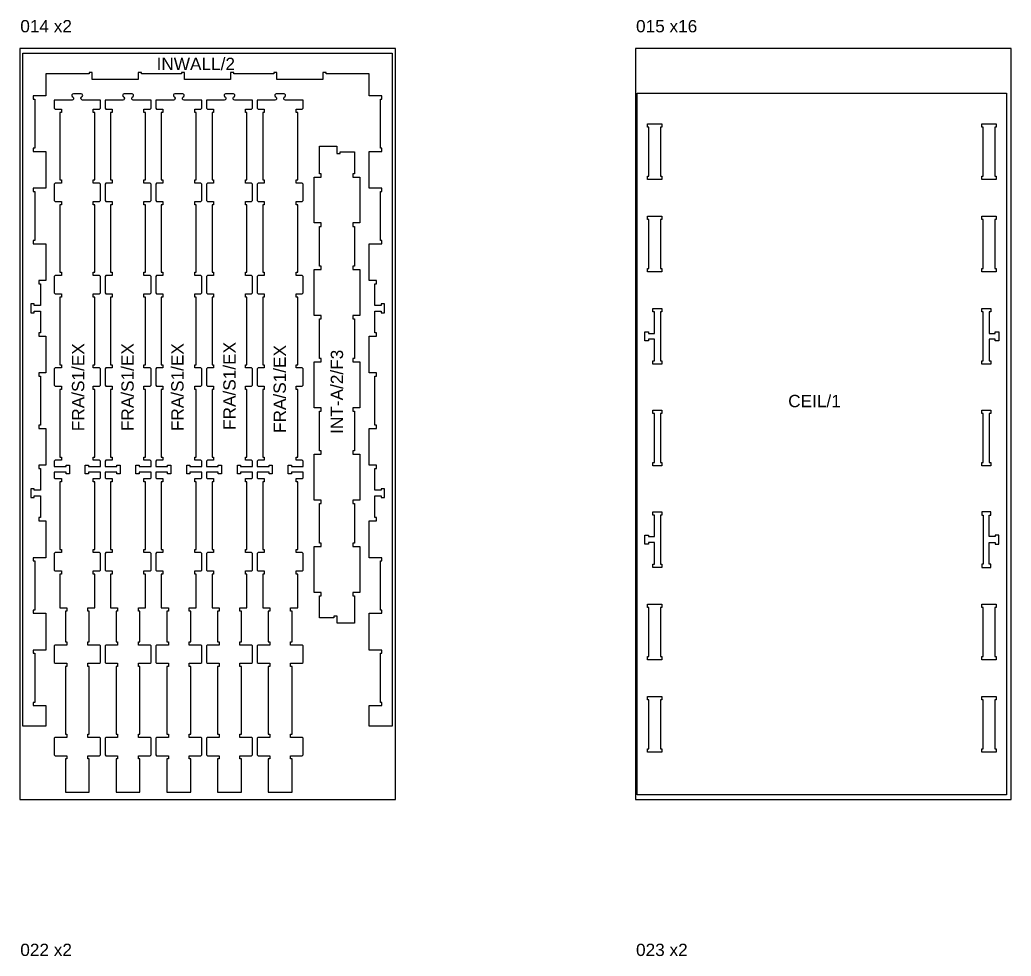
# Model space of a CAD drawing. Extents: x -5600 to 13230, y -11987 to 15775.
# Drawn here: x -650 to 2570, y -2626 to 415 of the extents above; entities that cross this region are included whole.
import ezdxf

# ---------------------------------------------------------------- set-up
doc = ezdxf.new("R2010")
doc.units = 0
doc.header["$MEASUREMENT"] = 0
for name, color, linetype in [('0_SHEET_BIRCHPLY_2440X1220', 1, 'CONTINUOUS'), ('1_ANYTOOL_1MMDEEP_INSIDE', 2, 'CONTINUOUS'), ('3_ANYTOOL_CUTTHROUGH_INSID', 4, 'CONTINUOUS'), ('6_ANYTOOL_CUTTHROUGH_OUTSI', 5, 'CONTINUOUS')]:
    doc.layers.add(name, color=color, linetype=linetype)

msp = doc.modelspace()

# ---------------------------------------------------------------- linework, layer by layer
at = {"layer": '0_SHEET_BIRCHPLY_2440X1220'}
for points in [[(-649.6, 322.2), (-649.6, -2117.8), (570.4, -2117.8), (570.4, 322.2)], [(1350.4, 322.2), (1350.4, -2117.8), (2570.4, -2117.8), (2570.4, 322.2)]]:
    msp.add_lwpolyline(points, close=True, dxfattribs=at)
at = {"layer": '3_ANYTOOL_CUTTHROUGH_INSID'}
for points in [[(1435.9, 77.5), (1435.9, 66.5), (1430.9, 66.5), (1430.9, -92.5), (1435.9, -92.5), (1435.9, -103.5), (1388.9, -103.5), (1388.9, -92.5), (1393.9, -92.5), (1393.9, 66.5), (1388.9, 66.5), (1388.9, 77.5)], [(2474.9, 77.5), (2521.9, 77.5), (2521.9, 66.5), (2516.9, 66.5), (2516.9, -92.5), (2521.9, -92.5), (2521.9, -103.5), (2474.9, -103.5), (2474.9, -92.5), (2479.9, -92.5), (2479.9, 66.5), (2474.9, 66.5)], [(1435.9, -222.5), (1435.9, -233.5), (1430.9, -233.5), (1430.9, -392.5), (1435.9, -392.5), (1435.9, -403.5), (1388.9, -403.5), (1388.9, -392.5), (1393.9, -392.5), (1393.9, -233.5), (1388.9, -233.5), (1388.9, -222.5)], [(2474.9, -222.5), (2521.9, -222.5), (2521.9, -233.5), (2516.9, -233.5), (2516.9, -392.5), (2521.9, -392.5), (2521.9, -403.5), (2474.9, -403.5), (2474.9, -392.5), (2479.9, -392.5), (2479.9, -233.5), (2474.9, -233.5)], [(1435.9, -522.5), (1435.9, -533.5), (1430.9, -533.5), (1430.9, -692.5), (1435.9, -692.5), (1435.9, -703.5), (1406.9, -703.5), (1406.9, -692.5), (1411.9, -692.5), (1411.9, -622.5), (1391.9, -622.5), (1391.9, -627.5), (1380.9, -627.5), (1380.9, -598.5), (1391.9, -598.5), (1391.9, -603.5), (1411.9, -603.5), (1411.9, -533.5), (1406.9, -533.5), (1406.9, -522.5)], [(2474.9, -522.5), (2503.9, -522.5), (2503.9, -533.5), (2498.9, -533.5), (2498.9, -603.5), (2518.9, -603.5), (2518.9, -598.5), (2529.9, -598.5), (2529.9, -627.5), (2518.9, -627.5), (2518.9, -622.5), (2498.9, -622.5), (2498.9, -692.5), (2503.9, -692.5), (2503.9, -703.5), (2474.9, -703.5), (2474.9, -692.5), (2479.9, -692.5), (2479.9, -533.5), (2474.9, -533.5)], [(1435.9, -852.6), (1435.9, -863.6), (1430.9, -863.6), (1430.9, -1022.6), (1435.9, -1022.6), (1435.9, -1033.6), (1406.9, -1033.6), (1406.9, -1022.6), (1411.9, -1022.6), (1411.9, -863.6), (1406.9, -863.6), (1406.9, -852.6)], [(2474.9, -852.6), (2503.9, -852.6), (2503.9, -863.6), (2498.9, -863.6), (2498.9, -1022.6), (2503.9, -1022.6), (2503.9, -1033.6), (2474.9, -1033.6), (2474.9, -1022.6), (2479.9, -1022.6), (2479.9, -863.6), (2474.9, -863.6)], [(1435.9, -1182.7), (1435.9, -1193.7), (1430.9, -1193.7), (1430.9, -1352.7), (1435.9, -1352.7), (1435.9, -1363.7), (1406.9, -1363.7), (1406.9, -1352.7), (1411.9, -1352.7), (1411.9, -1282.7), (1391.9, -1282.7), (1391.9, -1287.7), (1380.9, -1287.7), (1380.9, -1258.7), (1391.9, -1258.7), (1391.9, -1263.7), (1411.9, -1263.7), (1411.9, -1193.7), (1406.9, -1193.7), (1406.9, -1182.7)], [(2474.9, -1182.7), (2474.9, -1193.7), (2479.9, -1193.7), (2479.9, -1352.7), (2474.9, -1352.7), (2474.9, -1363.7), (2503.9, -1363.7), (2503.9, -1352.7), (2498.9, -1352.7), (2498.9, -1282.7), (2518.9, -1282.7), (2518.9, -1287.7), (2529.9, -1287.7), (2529.9, -1258.7), (2518.9, -1258.7), (2518.9, -1263.7), (2498.9, -1263.7), (2498.9, -1193.7), (2503.9, -1193.7), (2503.9, -1182.7)], [(1435.9, -1482.7), (1435.9, -1493.7), (1430.9, -1493.7), (1430.9, -1652.7), (1435.9, -1652.7), (1435.9, -1663.7), (1388.9, -1663.7), (1388.9, -1652.7), (1393.9, -1652.7), (1393.9, -1493.7), (1388.9, -1493.7), (1388.9, -1482.7)], [(2474.9, -1482.7), (2521.9, -1482.7), (2521.9, -1493.7), (2516.9, -1493.7), (2516.9, -1652.7), (2521.9, -1652.7), (2521.9, -1663.7), (2474.9, -1663.7), (2474.9, -1652.7), (2479.9, -1652.7), (2479.9, -1493.7), (2474.9, -1493.7)], [(1435.9, -1782.7), (1435.9, -1793.7), (1430.9, -1793.7), (1430.9, -1952.7), (1435.9, -1952.7), (1435.9, -1963.7), (1388.9, -1963.7), (1388.9, -1952.7), (1393.9, -1952.7), (1393.9, -1793.7), (1388.9, -1793.7), (1388.9, -1782.7)], [(2474.9, -1782.7), (2521.9, -1782.7), (2521.9, -1793.7), (2516.9, -1793.7), (2516.9, -1952.7), (2521.9, -1952.7), (2521.9, -1963.7), (2474.9, -1963.7), (2474.9, -1952.7), (2479.9, -1952.7), (2479.9, -1793.7), (2474.9, -1793.7)]]:
    msp.add_lwpolyline(points, close=True, dxfattribs=at)
at = {"layer": '6_ANYTOOL_CUTTHROUGH_OUTSI'}
for points in [[(485.6, -1879.1), (485.6, -1812.6), (526.6, -1812.6), (526.6, -1802.1), (521.6, -1802.1), (521.6, -1642.6), (526.6, -1642.6), (526.6, -1632.1), (485.6, -1632.1), (485.6, -1512.6), (526.6, -1512.6), (526.6, -1502.1), (521.6, -1502.1), (521.6, -1342.6), (526.6, -1342.6), (526.6, -1332.1), (485.6, -1332.1), (485.6, -1212.6), (508.6, -1212.6), (508.6, -1202.1), (503.6, -1202.1), (503.6, -1131.6), (524.1, -1131.6), (524.1, -1136.6), (534.6, -1136.6), (534.6, -1108.1), (524.1, -1108.1), (524.1, -1113.1), (503.6, -1113.1), (503.6, -1042.6), (508.6, -1042.6), (508.6, -1032.1), (485.6, -1032.1), (485.6, -912.6), (508.6, -912.6), (508.6, -902.1), (503.6, -902.1), (503.6, -742.6), (508.6, -742.6), (508.6, -732.1), (485.6, -732.1), (485.6, -612.6), (508.6, -612.6), (508.6, -602.1), (503.6, -602.1), (503.6, -531.6), (524.1, -531.6), (524.1, -536.6), (534.6, -536.6), (534.6, -508.1), (524.1, -508.1), (524.1, -513.1), (503.6, -513.1), (503.6, -442.6), (508.6, -442.6), (508.6, -432.1), (485.6, -432.1), (485.6, -312.6), (526.6, -312.6), (526.6, -302.1), (521.6, -302.1), (521.6, -142.6), (526.6, -142.6), (526.6, -132.1), (485.6, -132.1), (485.6, -12.6), (526.6, -12.6), (526.6, -2.1), (521.6, -2.1), (521.6, 157.4), (526.6, 157.4), (526.6, 167.9), (485.6, 167.9), (485.6, 238.9), (345.6, 238.9), (345.6, 243.9), (335.1, 243.9), (335.1, 220.9), (185.6, 220.9), (185.6, 243.9), (175.1, 243.9), (175.1, 238.9), (45.6, 238.9), (45.6, 243.9), (35.1, 243.9), (35.1, 220.9), (-114.4, 220.9), (-114.4, 243.9), (-124.9, 243.9), (-124.9, 238.9), (-254.4, 238.9), (-254.4, 243.9), (-264.9, 243.9), (-264.9, 220.9), (-414.4, 220.9), (-414.4, 243.9), (-424.9, 243.9), (-424.9, 238.9), (-564.9, 238.9), (-564.9, 167.9), (-605.9, 167.9), (-605.9, 157.4), (-600.9, 157.4), (-600.9, -2.1), (-605.9, -2.1), (-605.9, -12.6), (-564.9, -12.6), (-564.9, -132.1), (-605.9, -132.1), (-605.9, -142.6), (-600.9, -142.6), (-600.9, -302.1), (-605.9, -302.1), (-605.9, -312.6), (-564.9, -312.6), (-564.9, -432.1), (-587.9, -432.1), (-587.9, -442.6), (-582.9, -442.6), (-582.9, -513.1), (-603.4, -513.1), (-603.4, -508.1), (-613.9, -508.1), (-613.9, -536.6), (-603.4, -536.6), (-603.4, -531.6), (-582.9, -531.6), (-582.9, -602.1), (-587.9, -602.1), (-587.9, -612.6), (-564.9, -612.6), (-564.9, -732.1), (-587.9, -732.1), (-587.9, -742.6), (-582.9, -742.6), (-582.9, -902.1), (-587.9, -902.1), (-587.9, -912.6), (-564.9, -912.6), (-564.9, -1032.1), (-587.9, -1032.1), (-587.9, -1042.6), (-582.9, -1042.6), (-582.9, -1113.1), (-603.4, -1113.1), (-603.4, -1108.1), (-613.9, -1108.1), (-613.9, -1136.6), (-603.4, -1136.6), (-603.4, -1131.6), (-582.9, -1131.6), (-582.9, -1202.1), (-587.9, -1202.1), (-587.9, -1212.6), (-564.9, -1212.6), (-564.9, -1332.1), (-605.9, -1332.1), (-605.9, -1342.6), (-600.9, -1342.6), (-600.9, -1502.1), (-605.9, -1502.1), (-605.9, -1512.6), (-564.9, -1512.6), (-564.9, -1632.1), (-605.9, -1632.1), (-605.9, -1642.6), (-600.9, -1642.6), (-600.9, -1802.1), (-605.9, -1802.1), (-605.9, -1812.6), (-564.9, -1812.6), (-564.9, -1879.1), (-639.4, -1879.1), (-639.4, 307), (560.1, 307), (560.1, -1879.1)], [(2555.1, 176.8), (2555.1, -2102.5), (1355.6, -2102.5), (1355.6, 176.8)], [(306.2, -845), (306.2, -696), (329.2, -696), (329.2, -685), (324.2, -685), (324.2, -556), (329.2, -556), (329.2, -545), (306.2, -545), (306.2, -396), (329.2, -396), (329.2, -385), (324.2, -385), (324.2, -256), (329.2, -256), (329.2, -245), (306.2, -245), (306.2, -96), (329.2, -96), (329.2, -85), (324.2, -85), (324.2, 4), (380.2, 4), (380.2, -19), (391.2, -19), (391.2, -14), (437.2, -14), (437.2, -85), (432.2, -85), (432.2, -96), (455.2, -96), (455.2, -245), (432.2, -245), (432.2, -256), (437.2, -256), (437.2, -385), (432.2, -385), (432.2, -396), (455.2, -396), (455.2, -545), (432.2, -545), (432.2, -556), (437.2, -556), (437.2, -685), (432.2, -685), (432.2, -696), (455.2, -696), (455.2, -845), (432.2, -845), (432.2, -856), (437.2, -856), (437.2, -985), (432.2, -985), (432.2, -996), (455.2, -996), (455.2, -1145), (432.2, -1145), (432.2, -1156), (437.2, -1156), (437.2, -1285), (432.2, -1285), (432.2, -1296), (455.2, -1296), (455.2, -1445), (432.2, -1445), (432.2, -1456), (437.2, -1456), (437.2, -1545), (381.2, -1545), (381.2, -1522), (370.2, -1522), (370.2, -1527), (324.2, -1527), (324.2, -1456), (329.2, -1456), (329.2, -1445), (306.2, -1445), (306.2, -1296), (329.2, -1296), (329.2, -1285), (324.2, -1285), (324.2, -1156), (329.2, -1156), (329.2, -1145), (306.2, -1145), (306.2, -996), (329.2, -996), (329.2, -985), (324.2, -985), (324.2, -856), (329.2, -856), (329.2, -845)]]:
    msp.add_lwpolyline(points, close=True, dxfattribs=at)
for points in [[(-496.6, -1495.2), (-496.6, -1505.7), (-501.6, -1505.7), (-501.6, -1605.2), (-496.6, -1605.2), (-496.6, -1615.7), (-534.8, -1615.7), (-537.6, -1618.5), (-537.6, -1672.3), (-534.8, -1675.2), (-496.6, -1675.2), (-496.6, -1685.7), (-501.6, -1685.7), (-501.6, -1905.2), (-496.6, -1905.2), (-496.6, -1915.7), (-534.8, -1915.7), (-537.6, -1918.5), (-537.6, -1972.3), (-534.8, -1975.2), (-496.6, -1975.2), (-496.6, -1985.7), (-501.6, -1985.7), (-501.6, -2093.2), (-424.1, -2093.2), (-424.1, -1985.7), (-429.1, -1985.7), (-429.1, -1975.2), (-391, -1975.2), (-388.1, -1972.3), (-388.1, -1918.5), (-391, -1915.7), (-429.1, -1915.7), (-429.1, -1905.2), (-424.1, -1905.2), (-424.1, -1685.7), (-429.1, -1685.7), (-429.1, -1675.2), (-391, -1675.2), (-388.1, -1672.3), (-388.1, -1618.5), (-391, -1615.7), (-429.1, -1615.7), (-429.1, -1605.2), (-424.1, -1605.2), (-424.1, -1505.7), (-429.1, -1505.7), (-429.1, -1495.2), (-406.1, -1495.2), (-406.1, -1385.7), (-411.1, -1385.7), (-411.1, -1375.2), (-391, -1375.2), (-388.1, -1372.3), (-388.1, -1318.5), (-391, -1315.7), (-411.1, -1315.7), (-411.1, -1305.2), (-406.1, -1305.2), (-406.1, -1085.7), (-411.1, -1085.7), (-411.1, -1075.2), (-391, -1075.2), (-388.1, -1072.3), (-388.1, -1054.7), (-426.6, -1054.7), (-426.6, -1059.7), (-437.1, -1059.7), (-437.1, -1031.2), (-426.6, -1031.2), (-426.6, -1036.2), (-388.1, -1036.2), (-388.1, -1018.5), (-391, -1015.7), (-411.1, -1015.7), (-411.1, -1005.2), (-406.1, -1005.2), (-406.1, -785.7), (-411.1, -785.7), (-411.1, -775.2), (-391, -775.2), (-388.1, -772.3), (-388.1, -718.5), (-391, -715.7), (-411.1, -715.7), (-411.1, -705.2), (-406.1, -705.2), (-406.1, -485.7), (-411.1, -485.7), (-411.1, -475.2), (-391, -475.2), (-388.1, -472.3), (-388.1, -418.5), (-391, -415.7), (-411.1, -415.7), (-411.1, -405.2), (-406.1, -405.2), (-406.1, -185.7), (-411.1, -185.7), (-411.1, -175.2), (-391, -175.2), (-388.1, -172.3), (-388.1, -118.5), (-391, -115.7), (-411.1, -115.7), (-411.1, -105.2), (-406.1, -105.2), (-406.1, 114.3), (-411.1, 114.3), (-411.1, 124.8), (-391, 124.8), (-388.1, 127.7), (-388.1, 154.3), (-445.8, 154.3, -0.668179), (-449.5, 163.3), (-446.6, 166.2, 0.668179), (-450, 174.3), (-475.8, 174.3, 0.668179), (-479.2, 166.2), (-476.2, 163.3, -0.668179), (-480, 154.3), (-537.6, 154.3), (-537.6, 127.7), (-534.8, 124.8), (-514.6, 124.8), (-514.6, 114.3), (-519.6, 114.3), (-519.6, -105.2), (-514.6, -105.2), (-514.6, -115.7), (-534.8, -115.7), (-537.6, -118.5), (-537.6, -172.3), (-534.8, -175.2), (-514.6, -175.2), (-514.6, -185.7), (-519.6, -185.7), (-519.6, -405.2), (-514.6, -405.2), (-514.6, -415.7), (-534.8, -415.7), (-537.6, -418.5), (-537.6, -472.3), (-534.8, -475.2), (-514.6, -475.2), (-514.6, -485.7), (-519.6, -485.7), (-519.6, -705.2), (-514.6, -705.2), (-514.6, -715.7), (-534.8, -715.7), (-537.6, -718.5), (-537.6, -772.3), (-534.8, -775.2), (-514.6, -775.2), (-514.6, -785.7), (-519.6, -785.7), (-519.6, -1005.2), (-514.6, -1005.2), (-514.6, -1015.7), (-534.8, -1015.7), (-537.6, -1018.5), (-537.6, -1036.2), (-499.1, -1036.2), (-499.1, -1031.2), (-488.6, -1031.2), (-488.6, -1059.7), (-499.1, -1059.7), (-499.1, -1054.7), (-537.6, -1054.7), (-537.6, -1072.3), (-534.8, -1075.2), (-514.6, -1075.2), (-514.6, -1085.7), (-519.6, -1085.7), (-519.6, -1305.2), (-514.6, -1305.2), (-514.6, -1315.7), (-534.8, -1315.7), (-537.6, -1318.5), (-537.6, -1372.3), (-534.8, -1375.2), (-514.6, -1375.2), (-514.6, -1385.7), (-519.6, -1385.7), (-519.6, -1495.2)], [(-331.9, -1495.2), (-331.9, -1505.7), (-336.9, -1505.7), (-336.9, -1605.2), (-331.9, -1605.2), (-331.9, -1615.7), (-370, -1615.7), (-372.9, -1618.5), (-372.9, -1672.3), (-370, -1675.2), (-331.9, -1675.2), (-331.9, -1685.7), (-336.9, -1685.7), (-336.9, -1905.2), (-331.9, -1905.2), (-331.9, -1915.7), (-370, -1915.7), (-372.9, -1918.5), (-372.9, -1972.3), (-370, -1975.2), (-331.9, -1975.2), (-331.9, -1985.7), (-336.9, -1985.7), (-336.9, -2093.2), (-259.4, -2093.2), (-259.4, -1985.7), (-264.4, -1985.7), (-264.4, -1975.2), (-226.2, -1975.2), (-223.4, -1972.3), (-223.4, -1918.5), (-226.2, -1915.7), (-264.4, -1915.7), (-264.4, -1905.2), (-259.4, -1905.2), (-259.4, -1685.7), (-264.4, -1685.7), (-264.4, -1675.2), (-226.2, -1675.2), (-223.4, -1672.3), (-223.4, -1618.5), (-226.2, -1615.7), (-264.4, -1615.7), (-264.4, -1605.2), (-259.4, -1605.2), (-259.4, -1505.7), (-264.4, -1505.7), (-264.4, -1495.2), (-241.4, -1495.2), (-241.4, -1385.7), (-246.4, -1385.7), (-246.4, -1375.2), (-226.2, -1375.2), (-223.4, -1372.3), (-223.4, -1318.5), (-226.2, -1315.7), (-246.4, -1315.7), (-246.4, -1305.2), (-241.4, -1305.2), (-241.4, -1085.7), (-246.4, -1085.7), (-246.4, -1075.2), (-226.2, -1075.2), (-223.4, -1072.3), (-223.4, -1054.7), (-261.9, -1054.7), (-261.9, -1059.7), (-272.4, -1059.7), (-272.4, -1031.2), (-261.9, -1031.2), (-261.9, -1036.2), (-223.4, -1036.2), (-223.4, -1018.5), (-226.2, -1015.7), (-246.4, -1015.7), (-246.4, -1005.2), (-241.4, -1005.2), (-241.4, -785.7), (-246.4, -785.7), (-246.4, -775.2), (-226.2, -775.2), (-223.4, -772.3), (-223.4, -718.5), (-226.2, -715.7), (-246.4, -715.7), (-246.4, -705.2), (-241.4, -705.2), (-241.4, -485.7), (-246.4, -485.7), (-246.4, -475.2), (-226.2, -475.2), (-223.4, -472.3), (-223.4, -418.5), (-226.2, -415.7), (-246.4, -415.7), (-246.4, -405.2), (-241.4, -405.2), (-241.4, -185.7), (-246.4, -185.7), (-246.4, -175.2), (-226.2, -175.2), (-223.4, -172.3), (-223.4, -118.5), (-226.2, -115.7), (-246.4, -115.7), (-246.4, -105.2), (-241.4, -105.2), (-241.4, 114.3), (-246.4, 114.3), (-246.4, 124.8), (-226.2, 124.8), (-223.4, 127.7), (-223.4, 154.3), (-281.1, 154.3, -0.668179), (-284.8, 163.3), (-281.8, 166.2, 0.668179), (-285.2, 174.3), (-311.1, 174.3, 0.668179), (-314.4, 166.2), (-311.5, 163.3, -0.668179), (-315.2, 154.3), (-372.9, 154.3), (-372.9, 127.7), (-370, 124.8), (-349.9, 124.8), (-349.9, 114.3), (-354.9, 114.3), (-354.9, -105.2), (-349.9, -105.2), (-349.9, -115.7), (-370, -115.7), (-372.9, -118.5), (-372.9, -172.3), (-370, -175.2), (-349.9, -175.2), (-349.9, -185.7), (-354.9, -185.7), (-354.9, -405.2), (-349.9, -405.2), (-349.9, -415.7), (-370, -415.7), (-372.9, -418.5), (-372.9, -472.3), (-370, -475.2), (-349.9, -475.2), (-349.9, -485.7), (-354.9, -485.7), (-354.9, -705.2), (-349.9, -705.2), (-349.9, -715.7), (-370, -715.7), (-372.9, -718.5), (-372.9, -772.3), (-370, -775.2), (-349.9, -775.2), (-349.9, -785.7), (-354.9, -785.7), (-354.9, -1005.2), (-349.9, -1005.2), (-349.9, -1015.7), (-370, -1015.7), (-372.9, -1018.5), (-372.9, -1036.2), (-334.4, -1036.2), (-334.4, -1031.2), (-323.9, -1031.2), (-323.9, -1059.7), (-334.4, -1059.7), (-334.4, -1054.7), (-372.9, -1054.7), (-372.9, -1072.3), (-370, -1075.2), (-349.9, -1075.2), (-349.9, -1085.7), (-354.9, -1085.7), (-354.9, -1305.2), (-349.9, -1305.2), (-349.9, -1315.7), (-370, -1315.7), (-372.9, -1318.5), (-372.9, -1372.3), (-370, -1375.2), (-349.9, -1375.2), (-349.9, -1385.7), (-354.9, -1385.7), (-354.9, -1495.2)], [(-167.1, -1495.2), (-167.1, -1505.7), (-172.1, -1505.7), (-172.1, -1605.2), (-167.1, -1605.2), (-167.1, -1615.7), (-205.3, -1615.7), (-208.1, -1618.5), (-208.1, -1672.3), (-205.3, -1675.2), (-167.1, -1675.2), (-167.1, -1685.7), (-172.1, -1685.7), (-172.1, -1905.2), (-167.1, -1905.2), (-167.1, -1915.7), (-205.3, -1915.7), (-208.1, -1918.5), (-208.1, -1972.3), (-205.3, -1975.2), (-167.1, -1975.2), (-167.1, -1985.7), (-172.1, -1985.7), (-172.1, -2093.2), (-94.6, -2093.2), (-94.6, -1985.7), (-99.6, -1985.7), (-99.6, -1975.2), (-61.5, -1975.2), (-58.6, -1972.3), (-58.6, -1918.5), (-61.5, -1915.7), (-99.6, -1915.7), (-99.6, -1905.2), (-94.6, -1905.2), (-94.6, -1685.7), (-99.6, -1685.7), (-99.6, -1675.2), (-61.5, -1675.2), (-58.6, -1672.3), (-58.6, -1618.5), (-61.5, -1615.7), (-99.6, -1615.7), (-99.6, -1605.2), (-94.6, -1605.2), (-94.6, -1505.7), (-99.6, -1505.7), (-99.6, -1495.2), (-76.6, -1495.2), (-76.6, -1385.7), (-81.6, -1385.7), (-81.6, -1375.2), (-61.5, -1375.2), (-58.6, -1372.3), (-58.6, -1318.5), (-61.5, -1315.7), (-81.6, -1315.7), (-81.6, -1305.2), (-76.6, -1305.2), (-76.6, -1085.7), (-81.6, -1085.7), (-81.6, -1075.2), (-61.5, -1075.2), (-58.6, -1072.3), (-58.6, -1054.7), (-97.1, -1054.7), (-97.1, -1059.7), (-107.6, -1059.7), (-107.6, -1031.2), (-97.1, -1031.2), (-97.1, -1036.2), (-58.6, -1036.2), (-58.6, -1018.5), (-61.5, -1015.7), (-81.6, -1015.7), (-81.6, -1005.2), (-76.6, -1005.2), (-76.6, -785.7), (-81.6, -785.7), (-81.6, -775.2), (-61.5, -775.2), (-58.6, -772.3), (-58.6, -718.5), (-61.5, -715.7), (-81.6, -715.7), (-81.6, -705.2), (-76.6, -705.2), (-76.6, -485.7), (-81.6, -485.7), (-81.6, -475.2), (-61.5, -475.2), (-58.6, -472.3), (-58.6, -418.5), (-61.5, -415.7), (-81.6, -415.7), (-81.6, -405.2), (-76.6, -405.2), (-76.6, -185.7), (-81.6, -185.7), (-81.6, -175.2), (-61.5, -175.2), (-58.6, -172.3), (-58.6, -118.5), (-61.5, -115.7), (-81.6, -115.7), (-81.6, -105.2), (-76.6, -105.2), (-76.6, 114.3), (-81.6, 114.3), (-81.6, 124.8), (-61.5, 124.8), (-58.6, 127.7), (-58.6, 154.3), (-116.3, 154.3, -0.668179), (-120, 163.3), (-117.1, 166.2, 0.668179), (-120.5, 174.3), (-146.3, 174.3, 0.668179), (-149.7, 166.2), (-146.7, 163.3, -0.668179), (-150.5, 154.3), (-208.1, 154.3), (-208.1, 127.7), (-205.3, 124.8), (-185.1, 124.8), (-185.1, 114.3), (-190.1, 114.3), (-190.1, -105.2), (-185.1, -105.2), (-185.1, -115.7), (-205.3, -115.7), (-208.1, -118.5), (-208.1, -172.3), (-205.3, -175.2), (-185.1, -175.2), (-185.1, -185.7), (-190.1, -185.7), (-190.1, -405.2), (-185.1, -405.2), (-185.1, -415.7), (-205.3, -415.7), (-208.1, -418.5), (-208.1, -472.3), (-205.3, -475.2), (-185.1, -475.2), (-185.1, -485.7), (-190.1, -485.7), (-190.1, -705.2), (-185.1, -705.2), (-185.1, -715.7), (-205.3, -715.7), (-208.1, -718.5), (-208.1, -772.3), (-205.3, -775.2), (-185.1, -775.2), (-185.1, -785.7), (-190.1, -785.7), (-190.1, -1005.2), (-185.1, -1005.2), (-185.1, -1015.7), (-205.3, -1015.7), (-208.1, -1018.5), (-208.1, -1036.2), (-169.6, -1036.2), (-169.6, -1031.2), (-159.1, -1031.2), (-159.1, -1059.7), (-169.6, -1059.7), (-169.6, -1054.7), (-208.1, -1054.7), (-208.1, -1072.3), (-205.3, -1075.2), (-185.1, -1075.2), (-185.1, -1085.7), (-190.1, -1085.7), (-190.1, -1305.2), (-185.1, -1305.2), (-185.1, -1315.7), (-205.3, -1315.7), (-208.1, -1318.5), (-208.1, -1372.3), (-205.3, -1375.2), (-185.1, -1375.2), (-185.1, -1385.7), (-190.1, -1385.7), (-190.1, -1495.2)], [(-2.4, -1495.2), (-2.4, -1505.7), (-7.4, -1505.7), (-7.4, -1605.2), (-2.4, -1605.2), (-2.4, -1615.7), (-40.5, -1615.7), (-43.4, -1618.5), (-43.4, -1672.3), (-40.5, -1675.2), (-2.4, -1675.2), (-2.4, -1685.7), (-7.4, -1685.7), (-7.4, -1905.2), (-2.4, -1905.2), (-2.4, -1915.7), (-40.5, -1915.7), (-43.4, -1918.5), (-43.4, -1972.3), (-40.5, -1975.2), (-2.4, -1975.2), (-2.4, -1985.7), (-7.4, -1985.7), (-7.4, -2093.2), (70.1, -2093.2), (70.1, -1985.7), (65.1, -1985.7), (65.1, -1975.2), (103.3, -1975.2), (106.1, -1972.3), (106.1, -1918.5), (103.3, -1915.7), (65.1, -1915.7), (65.1, -1905.2), (70.1, -1905.2), (70.1, -1685.7), (65.1, -1685.7), (65.1, -1675.2), (103.3, -1675.2), (106.1, -1672.3), (106.1, -1618.5), (103.3, -1615.7), (65.1, -1615.7), (65.1, -1605.2), (70.1, -1605.2), (70.1, -1505.7), (65.1, -1505.7), (65.1, -1495.2), (88.1, -1495.2), (88.1, -1385.7), (83.1, -1385.7), (83.1, -1375.2), (103.3, -1375.2), (106.1, -1372.3), (106.1, -1318.5), (103.3, -1315.7), (83.1, -1315.7), (83.1, -1305.2), (88.1, -1305.2), (88.1, -1085.7), (83.1, -1085.7), (83.1, -1075.2), (103.3, -1075.2), (106.1, -1072.3), (106.1, -1054.7), (67.6, -1054.7), (67.6, -1059.7), (57.1, -1059.7), (57.1, -1031.2), (67.6, -1031.2), (67.6, -1036.2), (106.1, -1036.2), (106.1, -1018.5), (103.3, -1015.7), (83.1, -1015.7), (83.1, -1005.2), (88.1, -1005.2), (88.1, -785.7), (83.1, -785.7), (83.1, -775.2), (103.3, -775.2), (106.1, -772.3), (106.1, -718.5), (103.3, -715.7), (83.1, -715.7), (83.1, -705.2), (88.1, -705.2), (88.1, -485.7), (83.1, -485.7), (83.1, -475.2), (103.3, -475.2), (106.1, -472.3), (106.1, -418.5), (103.3, -415.7), (83.1, -415.7), (83.1, -405.2), (88.1, -405.2), (88.1, -185.7), (83.1, -185.7), (83.1, -175.2), (103.3, -175.2), (106.1, -172.3), (106.1, -118.5), (103.3, -115.7), (83.1, -115.7), (83.1, -105.2), (88.1, -105.2), (88.1, 114.3), (83.1, 114.3), (83.1, 124.8), (103.3, 124.8), (106.1, 127.7), (106.1, 154.3), (48.4, 154.3, -0.668179), (44.7, 163.3), (47.7, 166.2, 0.668179), (44.3, 174.3), (18.4, 174.3, 0.668179), (15.1, 166.2), (18, 163.3, -0.668179), (14.3, 154.3), (-43.4, 154.3), (-43.4, 127.7), (-40.5, 124.8), (-20.4, 124.8), (-20.4, 114.3), (-25.4, 114.3), (-25.4, -105.2), (-20.4, -105.2), (-20.4, -115.7), (-40.5, -115.7), (-43.4, -118.5), (-43.4, -172.3), (-40.5, -175.2), (-20.4, -175.2), (-20.4, -185.7), (-25.4, -185.7), (-25.4, -405.2), (-20.4, -405.2), (-20.4, -415.7), (-40.5, -415.7), (-43.4, -418.5), (-43.4, -472.3), (-40.5, -475.2), (-20.4, -475.2), (-20.4, -485.7), (-25.4, -485.7), (-25.4, -705.2), (-20.4, -705.2), (-20.4, -715.7), (-40.5, -715.7), (-43.4, -718.5), (-43.4, -772.3), (-40.5, -775.2), (-20.4, -775.2), (-20.4, -785.7), (-25.4, -785.7), (-25.4, -1005.2), (-20.4, -1005.2), (-20.4, -1015.7), (-40.5, -1015.7), (-43.4, -1018.5), (-43.4, -1036.2), (-4.9, -1036.2), (-4.9, -1031.2), (5.6, -1031.2), (5.6, -1059.7), (-4.9, -1059.7), (-4.9, -1054.7), (-43.4, -1054.7), (-43.4, -1072.3), (-40.5, -1075.2), (-20.4, -1075.2), (-20.4, -1085.7), (-25.4, -1085.7), (-25.4, -1305.2), (-20.4, -1305.2), (-20.4, -1315.7), (-40.5, -1315.7), (-43.4, -1318.5), (-43.4, -1372.3), (-40.5, -1375.2), (-20.4, -1375.2), (-20.4, -1385.7), (-25.4, -1385.7), (-25.4, -1495.2)], [(162.4, -1495.2), (162.4, -1505.7), (157.4, -1505.7), (157.4, -1605.2), (162.4, -1605.2), (162.4, -1615.7), (124.2, -1615.7), (121.4, -1618.5), (121.4, -1672.3), (124.2, -1675.2), (162.4, -1675.2), (162.4, -1685.7), (157.4, -1685.7), (157.4, -1905.2), (162.4, -1905.2), (162.4, -1915.7), (124.2, -1915.7), (121.4, -1918.5), (121.4, -1972.3), (124.2, -1975.2), (162.4, -1975.2), (162.4, -1985.7), (157.4, -1985.7), (157.4, -2093.2), (234.9, -2093.2), (234.9, -1985.7), (229.9, -1985.7), (229.9, -1975.2), (268, -1975.2), (270.9, -1972.3), (270.9, -1918.5), (268, -1915.7), (229.9, -1915.7), (229.9, -1905.2), (234.9, -1905.2), (234.9, -1685.7), (229.9, -1685.7), (229.9, -1675.2), (268, -1675.2), (270.9, -1672.3), (270.9, -1618.5), (268, -1615.7), (229.9, -1615.7), (229.9, -1605.2), (234.9, -1605.2), (234.9, -1505.7), (229.9, -1505.7), (229.9, -1495.2), (252.9, -1495.2), (252.9, -1385.7), (247.9, -1385.7), (247.9, -1375.2), (268, -1375.2), (270.9, -1372.3), (270.9, -1318.5), (268, -1315.7), (247.9, -1315.7), (247.9, -1305.2), (252.9, -1305.2), (252.9, -1085.7), (247.9, -1085.7), (247.9, -1075.2), (268, -1075.2), (270.9, -1072.3), (270.9, -1054.7), (232.4, -1054.7), (232.4, -1059.7), (221.9, -1059.7), (221.9, -1031.2), (232.4, -1031.2), (232.4, -1036.2), (270.9, -1036.2), (270.9, -1018.5), (268, -1015.7), (247.9, -1015.7), (247.9, -1005.2), (252.9, -1005.2), (252.9, -785.7), (247.9, -785.7), (247.9, -775.2), (268, -775.2), (270.9, -772.3), (270.9, -718.5), (268, -715.7), (247.9, -715.7), (247.9, -705.2), (252.9, -705.2), (252.9, -485.7), (247.9, -485.7), (247.9, -475.2), (268, -475.2), (270.9, -472.3), (270.9, -418.5), (268, -415.7), (247.9, -415.7), (247.9, -405.2), (252.9, -405.2), (252.9, -185.7), (247.9, -185.7), (247.9, -175.2), (268, -175.2), (270.9, -172.3), (270.9, -118.5), (268, -115.7), (247.9, -115.7), (247.9, -105.2), (252.9, -105.2), (252.9, 114.3), (247.9, 114.3), (247.9, 124.8), (268, 124.8), (270.9, 127.7), (270.9, 154.3), (213.2, 154.3, -0.668179), (209.5, 163.3), (212.4, 166.2, 0.668179), (209, 174.3), (183.2, 174.3, 0.668179), (179.8, 166.2), (182.8, 163.3, -0.668179), (179, 154.3), (121.4, 154.3), (121.4, 127.7), (124.2, 124.8), (144.4, 124.8), (144.4, 114.3), (139.4, 114.3), (139.4, -105.2), (144.4, -105.2), (144.4, -115.7), (124.2, -115.7), (121.4, -118.5), (121.4, -172.3), (124.2, -175.2), (144.4, -175.2), (144.4, -185.7), (139.4, -185.7), (139.4, -405.2), (144.4, -405.2), (144.4, -415.7), (124.2, -415.7), (121.4, -418.5), (121.4, -472.3), (124.2, -475.2), (144.4, -475.2), (144.4, -485.7), (139.4, -485.7), (139.4, -705.2), (144.4, -705.2), (144.4, -715.7), (124.2, -715.7), (121.4, -718.5), (121.4, -772.3), (124.2, -775.2), (144.4, -775.2), (144.4, -785.7), (139.4, -785.7), (139.4, -1005.2), (144.4, -1005.2), (144.4, -1015.7), (124.2, -1015.7), (121.4, -1018.5), (121.4, -1036.2), (159.9, -1036.2), (159.9, -1031.2), (170.4, -1031.2), (170.4, -1059.7), (159.9, -1059.7), (159.9, -1054.7), (121.4, -1054.7), (121.4, -1072.3), (124.2, -1075.2), (144.4, -1075.2), (144.4, -1085.7), (139.4, -1085.7), (139.4, -1305.2), (144.4, -1305.2), (144.4, -1315.7), (124.2, -1315.7), (121.4, -1318.5), (121.4, -1372.3), (124.2, -1375.2), (144.4, -1375.2), (144.4, -1385.7), (139.4, -1385.7), (139.4, -1495.2)]]:
    msp.add_lwpolyline(points, format="xyb", close=True, dxfattribs=at)

# ---------------------------------------------------------------- texts
at = {"layer": '0_SHEET_BIRCHPLY_2440X1220', "char_height": 40, "attachment_point": 1}
for s, insert, width in [('\\fArial;014 x2', (-648.1, 414.2), 201.205), ('\\fArial;015 x16', (1351.9, 414.2), 232.771), ('\\fArial;022 x2', (-648.1, -2585.8), 201.205), ('\\fArial;023 x2', (1351.9, -2585.8), 201.205)]:
    msp.add_mtext(s, dxfattribs=dict(at, insert=insert, width=width))
at = {"layer": '1_ANYTOOL_1MMDEEP_INSIDE', "char_height": 40, "attachment_point": 1}
for s, insert, width in [('\\fArial;INWALL/2', (-205.4, 291.6), 284.578), ('\\fArial;CEIL/1', (1846.1, -803.3), 196.867)]:
    msp.add_mtext(s, dxfattribs=dict(at, insert=insert, width=width))
at = {"layer": '1_ANYTOOL_1MMDEEP_INSIDE', "char_height": 40, "attachment_point": 1, "rotation": 90}
for s, insert, width in [('\\fArial;FRA/S1/EX', (-480.3, -921.3), 318.313), ('\\fArial;FRA/S1/EX', (-319.8, -921), 318.313), ('\\fArial;FRA/S1/EX', (-157.9, -921), 318.313), ('\\fArial;FRA/S1/EX', (11.4, -917.1), 318.313), ('\\fArial;FRA/S1/EX', (174.5, -927), 318.313), ('\\fArial;INT-A/2/F3', (360.3, -929.9), 303.614)]:
    msp.add_mtext(s, dxfattribs=dict(at, insert=insert, width=width))

doc.saveas('drawing.dxf')
